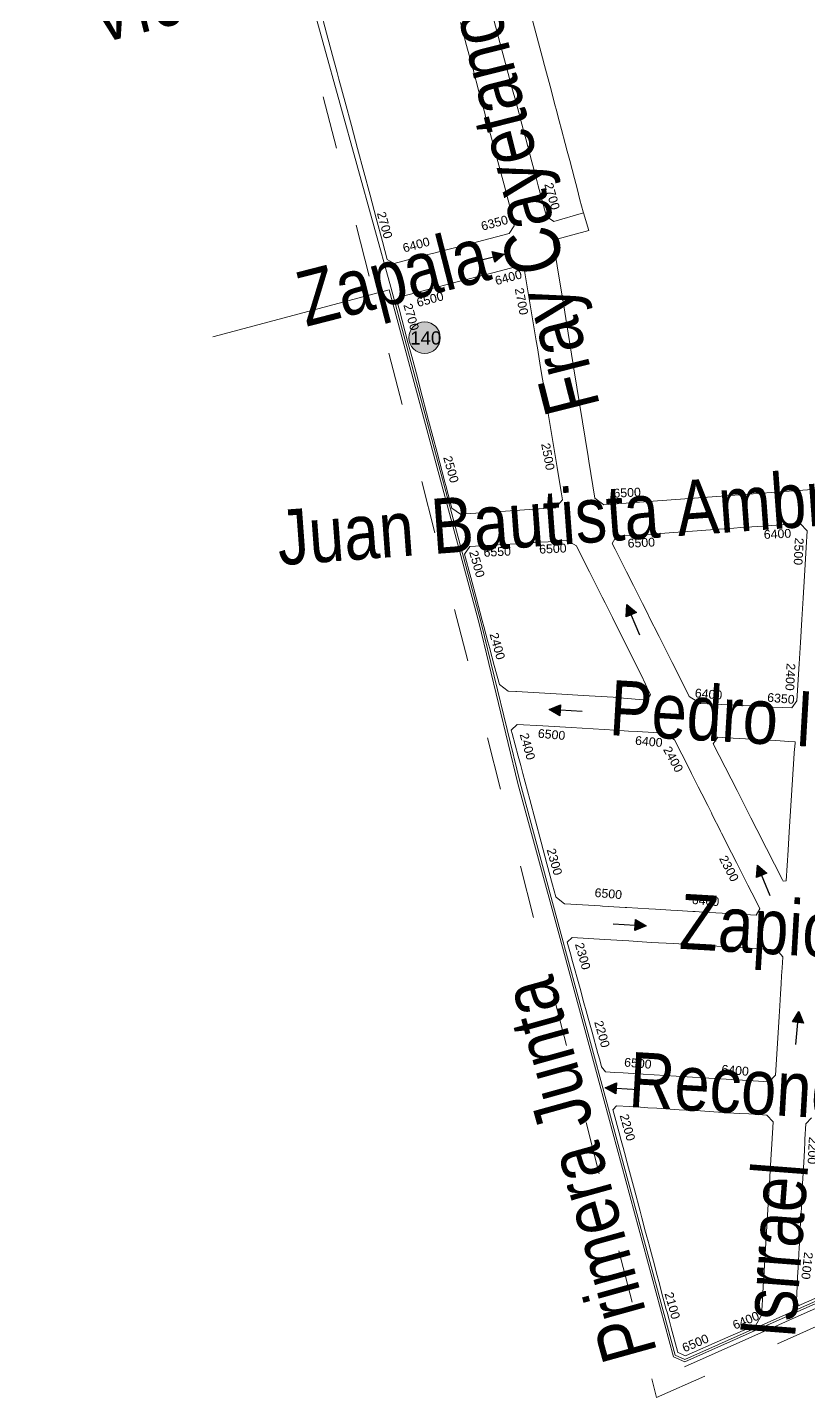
# Model space of a CAD drawing. Header units: millimetres. Extents: x 11558 to 23675, y 49449 to 61482.
# Drawn here: x 13968 to 14322, y 55491 to 56112 of the extents above; entities that cross this region are included whole.
import ezdxf

# ---------------------------------------------------------------- set-up
doc = ezdxf.new("R2010")
doc.units = ezdxf.units.MM
doc.linetypes.add('ACAD_ISO03W100', pattern=[30, 12, -18])
for name, color, linetype in [('0. plano base - nombres calles', 22, 'Continuous'), ('0. Plano Base - PLANO', 254, 'Continuous'), ('0. Plano base - sentido calles', 253, 'Continuous'), ('0.BARRIOS - DIVISIÓN', 12, 'ACAD_ISO03W100'), ('7. puesta en valor CC la lucila', 212, 'Continuous'), ('Linea 111 IDA', 139, 'Continuous'), ('Linea 140 IDA', 101, 'Continuous'), ('numeración', 7, 'Continuous')]:
    doc.layers.add(name, color=color, linetype=linetype)
doc.layers.add('Linea 127', color=7, linetype='Continuous', true_color=0x7c09c3, transparency=0.5)
doc.layers.get('7. puesta en valor CC la lucila').off()
doc.styles.get("Standard").update_dxf_attribs({"font": 'arial.ttf'})

# ---------------------------------------------------------------- blocks, each defined once
blk = doc.blocks.new('MANZANAS')
at = {"layer": '0. Plano Base - PLANO', "color": 0, "linetype": 'Continuous', "lineweight": 5}
for points in [[(5634141.63, 6177388.51), (5634086.92, 6177354.77), (5634072.95, 6177346.15), (5634032.39, 6177321.14), (5634015.11, 6177310.48), (5634010.09, 6177311.37), (5633999.97, 6177324.97), (5633998.74, 6177326.62), (5633974.63, 6177359.01), (5633959.13, 6177379.83), (5633953, 6177388.07), (5633947.6, 6177395.33), (5633939.41, 6177406.32), (5633951.84, 6177417.75), (5633945.95, 6177423.71), (5633945.57, 6177424.1), (5633941.78, 6177428.28), (5633940, 6177430.24), (5633938.29, 6177432.12), (5633935.07, 6177435.67), (5633929.48, 6177441.82), (5633926.54, 6177445.06), (5633924.07, 6177447.77), (5633919.69, 6177452.6), (5633916.96, 6177455.6), (5633915.74, 6177456.94), (5633913.98, 6177458.88), (5633911.43, 6177461.69), (5633907.2, 6177466.35), (5633899.45, 6177474.88), (5633897.05, 6177477.52), (5633895.49, 6177479.24), (5633884.41, 6177491.43)], [(5633884.41, 6177491.43), (5633895.49, 6177479.24), (5633897.05, 6177477.52), (5633899.45, 6177474.88), (5633907.2, 6177466.35), (5633911.43, 6177461.69), (5633913.98, 6177458.88), (5633915.74, 6177456.94), (5633916.96, 6177455.6), (5633919.69, 6177452.6), (5633924.07, 6177447.77), (5633926.54, 6177445.06), (5633929.48, 6177441.82), (5633935.07, 6177435.67), (5633938.29, 6177432.12), (5633940, 6177430.24), (5633941.78, 6177428.28), (5633945.57, 6177424.1), (5633945.95, 6177423.71), (5633935.78, 6177414.08), (5633931.81, 6177414.49), (5633922.07, 6177425.15), (5633919.59, 6177427.86), (5633919.51, 6177427.95), (5633914.52, 6177433.41), (5633907.23, 6177441.38), (5633906.52, 6177442.16), (5633905.87, 6177442.87), (5633899.33, 6177450.03), (5633894.98, 6177454.79), (5633891.7, 6177458.38), (5633890.14, 6177460.08), (5633884.54, 6177466.21), (5633878.35, 6177472.98), (5633870, 6177482.11)], [(5633856.58, 6177474.59), (5633863.93, 6177466.57), (5633871.18, 6177458.66), (5633871.51, 6177458.3), (5633878.53, 6177450.65), (5633885.78, 6177442.74), (5633886.01, 6177442.49), (5633893.27, 6177434.56), (5633900.67, 6177426.49), (5633908.15, 6177418.33), (5633915.44, 6177410.37), (5633920.69, 6177404.03), (5633920.39, 6177399.81), (5633904.98, 6177385.97), (5633903.6, 6177384.72), (5633900.4, 6177381.85), (5633897.13, 6177378.91), (5633894.59, 6177376.63), (5633891.63, 6177373.98), (5633887.64, 6177370.4), (5633880.3, 6177363.81), (5633876.74, 6177363.95), (5633871.04, 6177370.18), (5633863.69, 6177378.2), (5633856.4, 6177386.16), (5633848.92, 6177394.32), (5633841.54, 6177402.39), (5633834.27, 6177410.32), (5633826.89, 6177418.38), (5633819.56, 6177426.38), (5633817.5, 6177428.63), (5633812.06, 6177434.57), (5633805.01, 6177442.27), (5633797.42, 6177450.55)], [(5634267.56, 6177037.41), (5634261.75, 6177030.07), (5634261.09, 6177029.25), (5634259.43, 6177029.59), (5634258.9, 6177030.76), (5634256.21, 6177036.69), (5634254.55, 6177040.35), (5634252.71, 6177044.4), (5634252.63, 6177044.59), (5634252.15, 6177045.64), (5634250.43, 6177049.44), (5634250.33, 6177049.66), (5634248.87, 6177052.87), (5634248.8, 6177053.04), (5634248.5, 6177053.69), (5634247.31, 6177056.3), (5634247, 6177057), (5634245.32, 6177060.7), (5634242.72, 6177066.44), (5634241.22, 6177069.74), (5634239.14, 6177074.33), (5634239.07, 6177074.48), (5634237.07, 6177078.88), (5634233.01, 6177087.84), (5634230.79, 6177092.73), (5634229.17, 6177096.32), (5634228.68, 6177097.38), (5634225.78, 6177103.79), (5634226.91, 6177107.31)]]:
    blk.add_lwpolyline(points, dxfattribs=at)
for points in [[(5633973.25, 6177285.25), (5633959.45, 6177276.88), (5633954.66, 6177277.3), (5633953.14, 6177278.98), (5633947.51, 6177285.18), (5633946.42, 6177286.4), (5633937.09, 6177296.68), (5633926.99, 6177307.84), (5633916.91, 6177318.95), (5633913.51, 6177322.71), (5633906.81, 6177330.05), (5633902.37, 6177334.92), (5633891.76, 6177346.54), (5633890.45, 6177347.98), (5633890.6, 6177352.45), (5633898.94, 6177359.96), (5633909.51, 6177369.47), (5633921.96, 6177380.68), (5633930.31, 6177388.2), (5633934.38, 6177388.02), (5633951.97, 6177364.57), (5633953.65, 6177362.33), (5633955.6, 6177359.73), (5633961.03, 6177352.48), (5633970.09, 6177340.41), (5633973.69, 6177335.61), (5633979.17, 6177328.29), (5633988.54, 6177315.8), (5633995.27, 6177306.83), (5633997.51, 6177303.83), (5633996.3, 6177299.23), (5633995.48, 6177298.73), (5633978.72, 6177288.56)], [(5634107.26, 6177256.17), (5634095.6, 6177250.8), (5634089.57, 6177251.26), (5634080.96, 6177257.48), (5634075.52, 6177261.41), (5634072.87, 6177263.32), (5634064.86, 6177269.11), (5634056.65, 6177275.04), (5634055.61, 6177275.78), (5634051.26, 6177278.93), (5634048.6, 6177280.85), (5634043.94, 6177284.22), (5634038.31, 6177288.28), (5634028.99, 6177295.01), (5634026.61, 6177296.73), (5634026.75, 6177300.35), (5634030.21, 6177302.47), (5634033.32, 6177304.38), (5634038.57, 6177307.6), (5634045.61, 6177311.93), (5634048.93, 6177313.96), (5634058.12, 6177319.61), (5634066.62, 6177324.82), (5634072.34, 6177328.34), (5634074.99, 6177329.97), (5634081.31, 6177333.85), (5634083.5, 6177335.19), (5634092.1, 6177340.47), (5634095.66, 6177342.65), (5634097.22, 6177343.62), (5634098, 6177344.09), (5634102.45, 6177342.56), (5634105.5, 6177335.7), (5634110.73, 6177323.9), (5634114.86, 6177314.59), (5634118.75, 6177305.81), (5634123, 6177296.22), (5634126.94, 6177287.35), (5634133.73, 6177272.04), (5634133.21, 6177268.1), (5634129.54, 6177266.41), (5634125.45, 6177264.53), (5634116.4, 6177260.37)], [(5634018.69, 6177217.01), (5634015.53, 6177215.59), (5634010.68, 6177216.37), (5634004.68, 6177222.92), (5633999.4, 6177228.7), (5633999.28, 6177228.83), (5633997.18, 6177231.14), (5633992.31, 6177236.45), (5633990.34, 6177238.62), (5633983.53, 6177246.06), (5633976.79, 6177253.44), (5633969.43, 6177261.48), (5633970, 6177265.73), (5633978.82, 6177271.02), (5633987.92, 6177276.48), (5633990.95, 6177278.3), (5633997.44, 6177282.19), (5634000.42, 6177283.98), (5634007.75, 6177288.38), (5634012.69, 6177288.28), (5634017.69, 6177284.66), (5634023.34, 6177280.57), (5634026.03, 6177278.62), (5634028.63, 6177276.75), (5634033.75, 6177273.04), (5634036.15, 6177271.31), (5634042.12, 6177266.98), (5634049.95, 6177261.32), (5634056.32, 6177256.72), (5634060.92, 6177253.39), (5634065.73, 6177249.91), (5634069.44, 6177247.07), (5634071.73, 6177245.31), (5634073.52, 6177243.94), (5634073.35, 6177241.04), (5634061.83, 6177236.22), (5634059.1, 6177235.08), (5634046.64, 6177229.51), (5634037.78, 6177225.55), (5634033.09, 6177223.45), (5634028.35, 6177221.33), (5634019.07, 6177217.18)], [(5634167.15, 6177197.38), (5634165.94, 6177196.6), (5634165.41, 6177196.99), (5634152.44, 6177206.28), (5634144.63, 6177211.86), (5634143.35, 6177212.77), (5634141.02, 6177214.45), (5634139.76, 6177215.34), (5634128.45, 6177223.43), (5634109.19, 6177237.2), (5634109.53, 6177240.84), (5634115.99, 6177243.72), (5634133.59, 6177251.58), (5634137.26, 6177253.21), (5634138.94, 6177253.96), (5634141.68, 6177255.18), (5634142.68, 6177252.78), (5634142.84, 6177252.41), (5634143.73, 6177250.26), (5634158.11, 6177217.78), (5634161.52, 6177210.09)], [(5634082.8, 6177141.83), (5634082.67, 6177141.77), (5634078.12, 6177142.66), (5634077.78, 6177142.73), (5634073.93, 6177146.94), (5634067.28, 6177154.23), (5634060.42, 6177161.73), (5634053.68, 6177169.11), (5634046.93, 6177176.5), (5634038.75, 6177185.45), (5634036.15, 6177188.29), (5634033.23, 6177191.48), (5634026, 6177199.41), (5634025.01, 6177200.49), (5634026.08, 6177204.06), (5634036.76, 6177208.81), (5634048.52, 6177214.05), (5634057.67, 6177218.12), (5634066.83, 6177222.2), (5634072.42, 6177224.69), (5634075.9, 6177226.24), (5634082.7, 6177229.26), (5634087.14, 6177231.24), (5634092.67, 6177230.79), (5634098.66, 6177226.48), (5634103.46, 6177223.02), (5634106.63, 6177220.74), (5634107.46, 6177220.14), (5634112.13, 6177216.78), (5634114.94, 6177214.76), (5634119.83, 6177211.23), (5634122.83, 6177209.08), (5634123.57, 6177208.54), (5634130.27, 6177203.72), (5634130.33, 6177203.68), (5634131.14, 6177203.09), (5634139.21, 6177197.28), (5634143.24, 6177194.38), (5634145.8, 6177192.54), (5634150.11, 6177189.43), (5634152.66, 6177187.6), (5634158.95, 6177183.08), (5634162.38, 6177180.6), (5634162.23, 6177177.32), (5634148.15, 6177171.03), (5634140.27, 6177167.51), (5634136.84, 6177165.98), (5634135.89, 6177165.55), (5634129.45, 6177162.67), (5634126.83, 6177161.51), (5634120.49, 6177158.67), (5634117.68, 6177157.41), (5634108.57, 6177153.35), (5634107.88, 6177153.03), (5634098.51, 6177148.85), (5634097.52, 6177148.41)], [(5634134.3, 6177082.78), (5634134.25, 6177082.76), (5634131.66, 6177084.03), (5634129.48, 6177086.38), (5634127.46, 6177088.55), (5634120.58, 6177095.95), (5634116.13, 6177100.74), (5634113.73, 6177103.32), (5634111.22, 6177106.02), (5634106.68, 6177110.91), (5634097.18, 6177121.12), (5634096.28, 6177122.1), (5634091.76, 6177126.95), (5634092.85, 6177129.81), (5634106.36, 6177135.83), (5634116.37, 6177140.3), (5634125.67, 6177144.44), (5634134.9, 6177148.56), (5634143.78, 6177152.52), (5634146.97, 6177153.94), (5634150.61, 6177155.57), (5634152.83, 6177156.56), (5634155.35, 6177157.68), (5634162.01, 6177160.65), (5634171.47, 6177164.87), (5634174.52, 6177166.23), (5634175.38, 6177166.61), (5634177.55, 6177167.58), (5634177.79, 6177167.69), (5634181.57, 6177166.13), (5634181.65, 6177165.95), (5634183.6, 6177161.55), (5634185.09, 6177158.21), (5634186.58, 6177154.86), (5634188.44, 6177150.67), (5634190.61, 6177145.81), (5634192.62, 6177141.28), (5634196.6, 6177132.33), (5634203.41, 6177117.04), (5634202.23, 6177112.9), (5634195.65, 6177109.98), (5634186.77, 6177106.04), (5634177.28, 6177101.84), (5634168.27, 6177097.84), (5634159.14, 6177093.79), (5634149.96, 6177089.72), (5634141.71, 6177086.07), (5634138.2, 6177084.51)], [(5634222.28, 6176985.03), (5634222.03, 6176985.02), (5634221.66, 6176985.43), (5634214.22, 6176993.57), (5634211.76, 6176996.26), (5634209.31, 6176998.94), (5634208.49, 6176999.84), (5634204.5, 6177004.21), (5634199.59, 6177009.58), (5634197.7, 6177011.65), (5634193.1, 6177016.69), (5634190.86, 6177019.14), (5634187.65, 6177022.66), (5634187.26, 6177023.08), (5634184.71, 6177025.87), (5634184.64, 6177025.95), (5634183.93, 6177026.72), (5634179.4, 6177031.69), (5634177.32, 6177033.96), (5634170.6, 6177041.31), (5634165.92, 6177046.44), (5634163.63, 6177048.94), (5634160.47, 6177052.41), (5634160.35, 6177052.54), (5634157.17, 6177056.01), (5634154.25, 6177059.21), (5634153.71, 6177059.8), (5634145.2, 6177069.12), (5634145.25, 6177069.29), (5634145.85, 6177071.37), (5634151.23, 6177073.79), (5634155.83, 6177075.83), (5634158.87, 6177077.18), (5634162.57, 6177078.82), (5634171.83, 6177082.94), (5634180.72, 6177086.89), (5634189.95, 6177090.99), (5634196.99, 6177094.11), (5634200.79, 6177095.8), (5634208.24, 6177099.11), (5634212.27, 6177097.76), (5634216.38, 6177088.52), (5634218.26, 6177084.28), (5634222.34, 6177075.12), (5634223.92, 6177071.55), (5634226.42, 6177065.94), (5634230.54, 6177056.68), (5634234.62, 6177047.5), (5634238.76, 6177038.17), (5634239.91, 6177035.59), (5634242.69, 6177029.35), (5634242.71, 6177029.29), (5634245.06, 6177024.01), (5634246.15, 6177021.56), (5634247.74, 6177017.97), (5634247.87, 6177017.7), (5634247.93, 6177017.55), (5634247.69, 6177012.35), (5634247.55, 6177012.18), (5634244.08, 6177007.89), (5634243.75, 6177007.49), (5634237.39, 6176999.62), (5634225.99, 6176985.54), (5634225.68, 6176985.16), (5634225.1, 6176985.14)]]:
    blk.add_lwpolyline(points, close=True, dxfattribs=at)
blk = doc.blocks.new('140')
at = {"layer": 'Linea 140 IDA', "lineweight": 211, "true_color": 0xededed}
h = blk.add_hatch(color=7, dxfattribs=at)
h.dxf.hatch_style = 1
edge = h.paths.add_edge_path()
edge.add_arc((0, 0), 7.11, 0, 360)
at = {"layer": 'Linea 140 IDA', "lineweight": 9}
blk.add_circle((0, 0), 7.11, dxfattribs=at)
at = {"layer": 'Linea 140 IDA', "lineweight": 15, "insert": (-6.46, 2.88), "char_height": 6, "attachment_point": 1}
blk.add_mtext_dynamic_manual_height_columns('140', width=16.4579, gutter_width=12.5, heights=[0], dxfattribs=at)

msp = doc.modelspace()

# ---------------------------------------------------------------- hatches: boundary and pattern name
at = {"layer": '0. Plano base - sentido calles', "linetype": 'Continuous', "lineweight": 25, "ltscale": 2, "true_color": 0x1a1a1a}
h = msp.add_hatch(color=250, dxfattribs=at)
h.dxf.hatch_style = 1
h.paths.add_polyline_path([(14183.89, 56009.07), (14178.43, 56010.27), (14179.04, 56007.85)])
h.paths.add_polyline_path([(14183.89, 56009.07), (14179.04, 56007.85), (14179.65, 56005.43)])
h = msp.add_hatch(color=250, dxfattribs=at)
h.dxf.hatch_style = 1
h.paths.add_polyline_path([(14239.54, 55850.29), (14239.17, 55844.71), (14241.47, 55845.68)])
h.paths.add_polyline_path([(14239.54, 55850.29), (14241.47, 55845.68), (14243.78, 55846.64)])
h = msp.add_hatch(color=250, dxfattribs=at)
h.dxf.hatch_style = 1
h.paths.add_polyline_path([(14204.25, 55802.68), (14209.08, 55799.87), (14209.24, 55802.37)])
h.paths.add_polyline_path([(14204.25, 55802.68), (14209.24, 55802.37), (14209.4, 55804.86)])
h = msp.add_hatch(color=250, dxfattribs=at)
h.dxf.hatch_style = 1
h.paths.add_polyline_path([(14298.69, 55732.09), (14298.32, 55726.52), (14300.63, 55727.48)])
h.paths.add_polyline_path([(14298.69, 55732.09), (14300.63, 55727.48), (14302.93, 55728.45)])
h = msp.add_hatch(color=250, dxfattribs=at)
h.dxf.hatch_style = 1
h.paths.add_polyline_path([(14248.3, 55704.67), (14243.46, 55707.47), (14243.31, 55704.98)])
h.paths.add_polyline_path([(14248.3, 55704.67), (14243.31, 55704.98), (14243.16, 55702.48)])
h = msp.add_hatch(color=250, dxfattribs=at)
h.dxf.hatch_style = 1
h.paths.add_polyline_path([(14317.52, 55665.76), (14314.54, 55661.03), (14317.03, 55660.78)])
h.paths.add_polyline_path([(14317.52, 55665.76), (14317.03, 55660.78), (14319.52, 55660.54)])
h = msp.add_hatch(color=250, dxfattribs=at)
h.dxf.hatch_style = 1
h.paths.add_polyline_path([(14229.61, 55631.24), (14234.45, 55628.43), (14234.6, 55630.92)])
h.paths.add_polyline_path([(14229.61, 55631.24), (14234.6, 55630.92), (14234.76, 55633.42)])

# ---------------------------------------------------------------- linework, layer by layer
at = {"layer": '0. Plano base - sentido calles', "color": 250, "linetype": 'Continuous', "lineweight": 25, "ltscale": 2, "true_color": 0x1a1a1a}
for points in [[(14169.34, 56005.41), (14183.89, 56009.07), (14179.65, 56005.43), (14178.43, 56010.27), (14183.89, 56009.07)], [(14245.34, 55836.45), (14239.54, 55850.29), (14243.78, 55846.64), (14239.17, 55844.71), (14239.54, 55850.29)], [(14219.22, 55801.74), (14204.25, 55802.68), (14209.4, 55804.86), (14209.08, 55799.87), (14204.25, 55802.68)], [(14304.5, 55718.26), (14298.69, 55732.09), (14302.93, 55728.45), (14298.32, 55726.52), (14298.69, 55732.09)], [(14233.33, 55705.59), (14248.3, 55704.67), (14243.16, 55702.48), (14243.46, 55707.47), (14248.3, 55704.67)], [(14316.05, 55650.83), (14317.52, 55665.76), (14319.52, 55660.54), (14314.54, 55661.03), (14317.52, 55665.76)], [(14244.58, 55630.29), (14229.61, 55631.24), (14234.76, 55633.42), (14234.45, 55628.43), (14229.61, 55631.24)]]:
    msp.add_lwpolyline(points, dxfattribs=at)
at = {"layer": '0.BARRIOS - DIVISIÓN', "color": 14, "lineweight": 18, "ltscale": 2}
msp.add_lwpolyline([(13967.63, 56603.49), (14252.98, 55490.76), (14844.04, 55753.84), (14849.07, 55750.6), (15260.54, 55819.41), (15243.48, 55607.68), (16311.92, 55648.81), (17552.48, 55699.13)], dxfattribs=at)
at = {"layer": 'Linea 111 IDA', "lineweight": 15}
msp.add_lwpolyline([(14883.58, 55762.7), (14851.01, 55757.51), (14828.73, 55754.82), (14761.92, 55725.47), (14604.41, 55655.52), (14570.05, 55640.57), (14525.18, 55619.44), (14403.02, 55565.89), (14265.69, 55504.72)], dxfattribs=at)
at = {"layer": 'Linea 127', "lineweight": 15}
msp.add_lwpolyline([(14883.25, 55764.67), (14850.73, 55759.49), (14828.19, 55756.77), (14761.11, 55727.29), (14603.61, 55657.35), (14569.23, 55642.39), (14524.35, 55621.27), (14402.21, 55567.72), (14265.71, 55506.91), (14260.59, 55509.31), (14227.23, 55632.55), (14208.27, 55702.16), (14190.06, 55769.13), (14172.43, 55841.65), (14131.72, 55992.91), (14051.72, 55971.66)], dxfattribs=at)
at = {"layer": 'Linea 140 IDA', "lineweight": 15}
msp.add_lwpolyline([(14883.09, 55765.66), (14850.59, 55760.48), (14827.93, 55757.74), (14760.71, 55728.21), (14603.21, 55658.26), (14568.81, 55643.3), (14523.94, 55622.18), (14401.81, 55568.63), (14265.72, 55508.01), (14261.44, 55510.02), (14228.2, 55632.81), (14209.23, 55702.42), (14191.03, 55769.38), (14173.4, 55841.9), (14132.42, 55994.13), (14093.96, 56133.28)], dxfattribs=at)

# ---------------------------------------------------------------- block references
at = {"layer": '0. Plano Base - PLANO', "color": 28, "lineweight": 5, "true_color": 0x0d0d0d, "rotation": 332.5463477508169}
msp.add_blockref('MANZANAS', (-7833237.48, -2828296.13), dxfattribs=at)
at = {"layer": '7. puesta en valor CC la lucila', "color": 250, "lineweight": 30, "rotation": 332.5463477508169}
msp.add_blockref('MANZANAS', (-7833237.48, -2828296.13), dxfattribs=at)
at = {"layer": 'Linea 140 IDA', "lineweight": 15}
msp.add_blockref('140', (14147.75, 55971.23), dxfattribs=at)

# ---------------------------------------------------------------- texts
at = {"layer": '0. plano base - nombres calles', "color": 250, "lineweight": 15, "true_color": 0x1a1a1a, "char_height": 25, "attachment_point": 1}
for s, insert, rotation in [('{\\fArial Narrow|b0|i0|c0|p34;Fray Cayetano Rodriguez}', (14203.19, 55934.2), 104.17835), ('{\\fArial Narrow|b0|i0|c0|p34;Víctor Hugo}', (13993.17, 56128.41), 14.36188), ('{\\fArial Narrow|b0|i0|c0|p34;Zapala}', (14087.76, 56000.3), 14.36188), ('{\\fArial Narrow|b0|i0|c0|p34;Juan Bautista Ambrosetti}', (14079.98, 55892.96), 4.1821), ('{\\fArial Narrow|b0|i0|c0|p34;Pedro Ignacio de Rivera}', (14232.54, 55816.08), 356.68384), ('{\\fArial Narrow|b0|i0|c0|p34;Zapiola}', (14264.33, 55719.21), 356.68384), ('\\pt100;{\\fArial Narrow|b0|i0|c0|p34;Primera Junta}', (14229.28, 55504.64), 105.51625), ('{\\fArial Narrow|b0|i0|c0|p34;Reconquista}', (14241.36, 55647.51), 356.68384), ('{\\fArial Narrow|b0|i0|c0|p34;Isrrael}', (14290.74, 55518.98), 85.60731)]:
    msp.add_mtext_dynamic_manual_height_columns(s, width=329.255, gutter_width=12.5, heights=[0], dxfattribs=dict(at, insert=insert, rotation=rotation))
at = {"layer": 'numeración', "color": 251, "true_color": 0x606162, "char_height": 4, "attachment_point": 1}
for s, insert, rotation in [('2700', (14205.84, 56041.85), 285.77365), ('2700', (14129.92, 56028.78), 285.77365), ('6350', (14172.93, 56023.55), 15.2337), ('6400', (14137.41, 56013.65), 15.2337), ('6400', (14179.24, 55998.84), 15.2337), ('2700', (14192.55, 55994.18), 280.79258), ('6500', (14143.71, 55988.94), 15.2337), ('2700', (14141.95, 55987.14), 285.77365), ('2500', (14204.52, 55923.79), 280.79258), ('2500', (14159.99, 55918.06), 285.77365), ('6500', (14233.29, 55902.69), 2.75053), ('6400', (14301.48, 55884), 2.75053), ('6550', (14174.38, 55875.87), 2.97688), ('6500', (14199.62, 55877.3), 2.75053), ('6500', (14239.72, 55880.01), 2.75053), ('2500', (14319.71, 55880.44), 267.2009), ('2500', (14171.77, 55875.18), 285.77365), ('2400', (14181.02, 55837.94), 285.77365), ('2400', (14315.94, 55823.53), 267.2009), ('6400', (14270.51, 55812.21), 355.1142), ('6350', (14303.34, 55810.22), 355.1142), ('2400', (14194.68, 55792.47), 285.77365), ('6500', (14199.33, 55793.89), 355.1142), ('6400', (14243.44, 55790.7), 355.1142), ('2400', (14259.27, 55786.52), 298.7752), ('2300', (14206.93, 55740.21), 285.77365), ('2300', (14284.71, 55737.03), 297.61815), ('6500', (14225.06, 55721.73), 355.1142), ('6400', (14269.17, 55718.54), 355.1142), ('2300', (14219.75, 55697.4), 285.77365), ('2200', (14228.49, 55662.09), 285.77365), ('6500', (14238.46, 55644.85), 355.1142), ('6400', (14282.57, 55641.66), 355.1142), ('2200', (14240.03, 55619.77), 285.77365), ('2200', (14326.07, 55608.87), 266.97144), ('2100', (14323.93, 55556.49), 263.43383), ('2100', (14260.37, 55538.98), 285.77365), ('6400', (14286.93, 55525.22), 22.81213), ('6500', (14264.05, 55514.93), 22.81213)]:
    msp.add_mtext_dynamic_manual_height_columns(s, width=16.0314, gutter_width=12.5, heights=[0], dxfattribs=dict(at, insert=insert, rotation=rotation))

doc.saveas('drawing.dxf')
